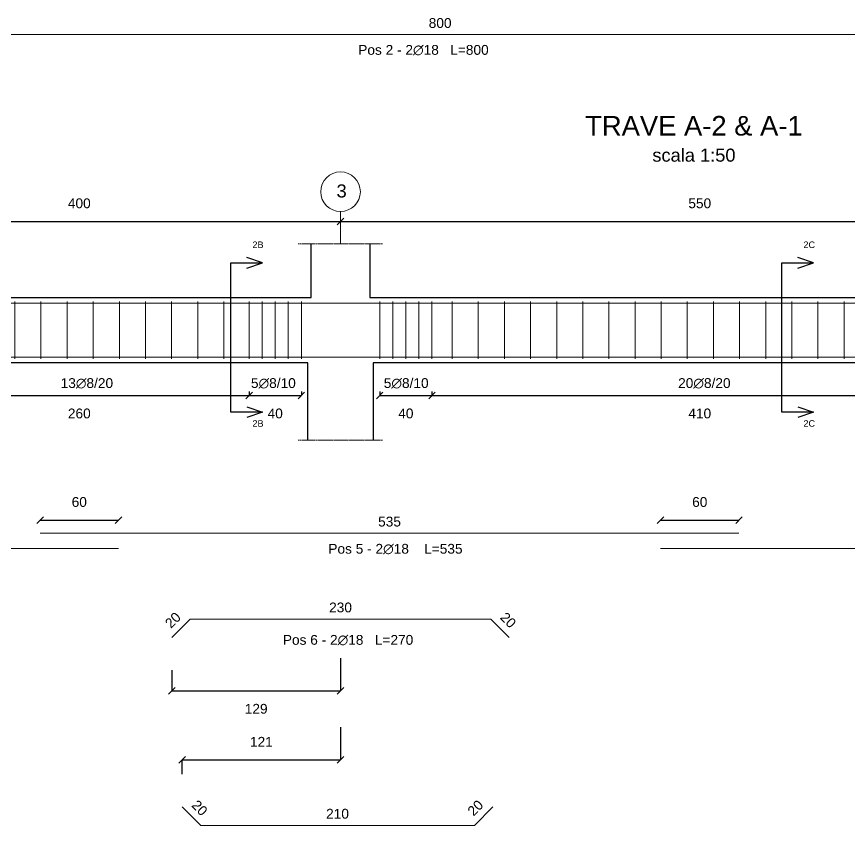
# Model space of a CAD drawing. Header units: millimetres. Extents: x -455371 to 117772, y -78417 to 116564.
# Drawn here: x -297637 to -291262, y -10451 to -4261 of the extents above; entities that cross this region are included whole.
import ezdxf

# ---------------------------------------------------------------- set-up
doc = ezdxf.new("R2010")
doc.units = ezdxf.units.MM
doc.linetypes.add('ACAD_ISO02W100', pattern=[15, 12, -3])
doc.layers.get('0').update_dxf_attribs({"color": 255})
for name, color, linetype, lineweight in [('armature', 5, 'Continuous', 18), ('Cls', 7, 'Continuous', 25), ('fili fissi', 210, 'Continuous', 18), ('quote', 5, 'Continuous', 15), ('Scritte', 7, 'Continuous', 15), ('staffe', 10, 'Continuous', 15), ('tratteggio 1 a 50', 230, 'ACAD_ISO02W100', 15)]:
    doc.layers.add(name, color=color, linetype=linetype, lineweight=lineweight)
doc.styles.get("Standard").update_dxf_attribs({"font": 'arial.ttf'})
doc.dimstyles.new('per distinte 1 a 50', dxfattribs={"dimtxt": 75, "dimasz": 150, "dimexe": 0.18, "dimexo": 250, "dimgap": 50, "dimtad": 1, "dimdec": 0, "dimlfac": 0.1, "dimzin": 0, "dimdsep": 46, "dimtxsty": 'Standard', "dimblk": 'NONE', "dimcen": 0, "dimse1": 1, "dimse2": 1, "dimsd1": 1, "dimsd2": 1, "dimadec": 0, "dimazin": 0, "dimtfac": 1, "dimtdec": 0, "dimtix": 1, "dimtofl": 0, "dimtmove": 0, "dimatfit": 3, "dimldrblk": 'NONE', "dimfxl": 250, "dimfxlon": 1, "dimtolj": 1, "dimtzin": 0, "dimarcsym": 2})
doc.dimstyles.new('scala1 a 50', dxfattribs={"dimtxt": 75, "dimasz": 50, "dimexe": 0.18, "dimexo": 250, "dimgap": 100, "dimtad": 2, "dimdec": 0, "dimlfac": 0.1, "dimzin": 0, "dimdsep": 46, "dimtxsty": 'Standard', "dimblk": 'OBLIQUE', "dimcen": -100, "dimadec": 0, "dimazin": 0, "dimtfac": 1, "dimtdec": 0, "dimtofl": 0, "dimtmove": 0, "dimatfit": 3, "dimfxl": 250, "dimfxlon": 1, "dimtolj": 1, "dimtzin": 0, "dimarcsym": 0})

# ---------------------------------------------------------------- blocks, each defined once
blk = doc.blocks.new('*U320')
at = {"layer": 'staffe'}
blk.add_lwpolyline([(0, -220), (0, 220)], dxfattribs=at)
blk = doc.blocks.new('*U321')
at = {"layer": 'Cls', "color": 0, "linetype": 'ByBlock', "lineweight": -2, "transparency": 16777216}
for p in [(0, 0), (100, 0), (200, 0), (300, 0), (400, 0)]:
    blk.add_blockref('*U320', p, dxfattribs=at)
blk = doc.blocks.new('*U338')
at = {"layer": 'staffe'}
blk.add_lwpolyline([(0, -220), (0, 220)], dxfattribs=at)
blk = doc.blocks.new('*U339')
at = {"layer": 'Cls', "color": 0, "linetype": 'ByBlock', "lineweight": -2, "transparency": 16777216}
for p in [(0, 0), (100, 0), (200, 0), (300, 0), (400, 0)]:
    blk.add_blockref('*U338', p, dxfattribs=at)
blk = doc.blocks.new('*U472')
at = {"layer": 'staffe'}
blk.add_lwpolyline([(0, -220), (0, 220)], dxfattribs=at)
blk = doc.blocks.new('*U473')
at = {"layer": 'Cls', "color": 0, "linetype": 'ByBlock', "lineweight": -2, "transparency": 16777216}
for p in [(0, 0), (200, 0), (400, 0), (600, 0), (800, 0), (1000, 0), (1200, 0), (1400, 0), (1600, 0), (1800, 0), (2000, 0), (2200, 0), (2400, 0), (2600, 0), (2800, 0), (3000, 0), (3200, 0), (3400, 0), (3600, 0), (3800, 0)]:
    blk.add_blockref('*U472', p, dxfattribs=at)
blk = doc.blocks.new('*U478')
at = {"layer": 'staffe'}
blk.add_lwpolyline([(0, -220), (0, 220)], dxfattribs=at)
blk = doc.blocks.new('*U479')
at = {"layer": 'Cls', "color": 0, "linetype": 'ByBlock', "lineweight": -2, "transparency": 16777216}
for p in [(0, 0), (200, 0), (400, 0), (600, 0), (800, 0), (1000, 0), (1200, 0), (1400, 0), (1600, 0), (1800, 0), (2000, 0), (2200, 0)]:
    blk.add_blockref('*U478', p, dxfattribs=at)
blk = doc.blocks.new('_Oblique')
at = {"color": 0, "linetype": 'ByBlock', "lineweight": -2}
blk.add_line((-0.5, -0.5), (0.5, 0.5), dxfattribs=at)
blk = doc.blocks.new('*D560')
at = {"layer": 'Defpoints', "color": 0, "transparency": 16777216}
for p in [(-295857.1, -6880.9), (-295457.1, -6880.9), (-295457.1, -7160.4)]:
    blk.add_point(p, dxfattribs=at)
at = {"layer": 'quote', "color": 0, "lineweight": -2, "transparency": 16777216}
for p, q in [((-295857.1, -7130.9), (-295857.1, -7160.6)), ((-295457.1, -7130.9), (-295457.1, -7160.6)), ((-295857.1, -7160.4), (-295457.1, -7160.4))]:
    blk.add_line(p, q, dxfattribs=at)
at = {"layer": 'quote', "color": 0, "lineweight": -2, "transparency": 16777216, "xscale": 50, "yscale": 50, "zscale": 50, "rotation": 180}
blk.add_blockref('_Oblique', (-295857.1, -7160.4), dxfattribs=at)
at = {"layer": 'quote', "color": 0, "lineweight": -2, "transparency": 16777216, "xscale": 50, "yscale": 50, "zscale": 50}
blk.add_blockref('_Oblique', (-295457.1, -7160.4), dxfattribs=at)
at = {"layer": 'quote', "color": 0, "transparency": 16777216, "insert": (-295657.1, -7298.7), "char_height": 75, "attachment_point": 5}
blk.add_mtext('\\A1;40', dxfattribs=at)
blk = doc.blocks.new('*D626')
at = {"layer": 'Defpoints', "color": 0, "transparency": 16777216}
for p in [(-294857.1, -6880.9), (-294457.1, -6880.9), (-294457.1, -7160.4)]:
    blk.add_point(p, dxfattribs=at)
at = {"layer": 'quote', "color": 0, "lineweight": -2, "transparency": 16777216}
for p, q in [((-294857.1, -7130.9), (-294857.1, -7160.6)), ((-294457.1, -7130.9), (-294457.1, -7160.6)), ((-294857.1, -7160.4), (-294457.1, -7160.4))]:
    blk.add_line(p, q, dxfattribs=at)
at = {"layer": 'quote', "color": 0, "lineweight": -2, "transparency": 16777216, "xscale": 50, "yscale": 50, "zscale": 50, "rotation": 180}
blk.add_blockref('_Oblique', (-294857.1, -7160.4), dxfattribs=at)
at = {"layer": 'quote', "color": 0, "lineweight": -2, "transparency": 16777216, "xscale": 50, "yscale": 50, "zscale": 50}
blk.add_blockref('_Oblique', (-294457.1, -7160.4), dxfattribs=at)
at = {"layer": 'quote', "color": 0, "transparency": 16777216, "insert": (-294657.1, -7298.7), "char_height": 75, "attachment_point": 5}
blk.add_mtext('\\A1;40', dxfattribs=at)
blk = doc.blocks.new('*D637')
at = {"layer": 'Defpoints', "color": 0, "transparency": 16777216}
for p in [(-298457.1, -6880.9), (-295857.1, -6880.9), (-295857.1, -7160.4)]:
    blk.add_point(p, dxfattribs=at)
at = {"layer": 'quote', "color": 0, "lineweight": -2, "transparency": 16777216}
for p, q in [((-298457.1, -7130.9), (-298457.1, -7160.6)), ((-295857.1, -7130.9), (-295857.1, -7160.6)), ((-298457.1, -7160.4), (-295857.1, -7160.4))]:
    blk.add_line(p, q, dxfattribs=at)
at = {"layer": 'quote', "color": 0, "lineweight": -2, "transparency": 16777216, "xscale": 50, "yscale": 50, "zscale": 50, "rotation": 180}
blk.add_blockref('_Oblique', (-298457.1, -7160.4), dxfattribs=at)
at = {"layer": 'quote', "color": 0, "lineweight": -2, "transparency": 16777216, "xscale": 50, "yscale": 50, "zscale": 50}
blk.add_blockref('_Oblique', (-295857.1, -7160.4), dxfattribs=at)
at = {"layer": 'quote', "color": 0, "transparency": 16777216, "insert": (-297157.1, -7298.7), "char_height": 75, "attachment_point": 5}
blk.add_mtext('\\A1;260', dxfattribs=at)
blk = doc.blocks.new('*D638')
at = {"layer": 'Defpoints', "color": 0, "transparency": 16777216}
for p in [(-294457.1, -6880.9), (-290357.1, -6880.9), (-290357.1, -7160.4)]:
    blk.add_point(p, dxfattribs=at)
at = {"layer": 'quote', "color": 0, "lineweight": -2, "transparency": 16777216}
for p, q in [((-294457.1, -7130.9), (-294457.1, -7160.6)), ((-290357.1, -7130.9), (-290357.1, -7160.6)), ((-294457.1, -7160.4), (-290357.1, -7160.4))]:
    blk.add_line(p, q, dxfattribs=at)
at = {"layer": 'quote', "color": 0, "lineweight": -2, "transparency": 16777216, "xscale": 50, "yscale": 50, "zscale": 50, "rotation": 180}
blk.add_blockref('_Oblique', (-294457.1, -7160.4), dxfattribs=at)
at = {"layer": 'quote', "color": 0, "lineweight": -2, "transparency": 16777216, "xscale": 50, "yscale": 50, "zscale": 50}
blk.add_blockref('_Oblique', (-290357.1, -7160.4), dxfattribs=at)
at = {"layer": 'quote', "color": 0, "transparency": 16777216, "insert": (-292407.1, -7298.7), "char_height": 75, "attachment_point": 5}
blk.add_mtext('\\A1;410', dxfattribs=at)
blk = doc.blocks.new('*D1771')
at = {"layer": 'Defpoints', "color": 0, "transparency": 16777216}
for p in [(-298407.1, -4398.8), (-290382.1, -4398.8), (-290382.1, -4398.8)]:
    blk.add_point(p, dxfattribs=at)
at = {"layer": 'quote', "color": 0, "transparency": 16777216, "insert": (-294394.6, -4310.5), "char_height": 75, "attachment_point": 5}
blk.add_mtext('\\A1;800', dxfattribs=at)
blk = doc.blocks.new('_None')
blk = doc.blocks.new('*D1806')
at = {"layer": 'Defpoints', "color": 0, "transparency": 16777216}
for p in [(-296857.1, -8114.6), (-297457.1, -8214.8), (-296857.1, -8214.8)]:
    blk.add_point(p, dxfattribs=at)
at = {"layer": 'quote', "color": 0, "lineweight": -2, "transparency": 16777216}
for p, q in [((-297457.1, -8114.6), (-297457.1, -8114.4)), ((-297457.1, -8114.6), (-296857.1, -8114.6)), ((-296857.1, -8114.6), (-296857.1, -8114.4))]:
    blk.add_line(p, q, dxfattribs=at)
at = {"layer": 'quote', "color": 0, "lineweight": -2, "transparency": 16777216, "xscale": 50, "yscale": 50, "zscale": 50, "rotation": 180}
blk.add_blockref('_Oblique', (-297457.1, -8114.6), dxfattribs=at)
at = {"layer": 'quote', "color": 0, "lineweight": -2, "transparency": 16777216, "xscale": 50, "yscale": 50, "zscale": 50}
blk.add_blockref('_Oblique', (-296857.1, -8114.6), dxfattribs=at)
at = {"layer": 'quote', "color": 0, "transparency": 16777216, "insert": (-297157.1, -7976.3), "char_height": 75, "attachment_point": 5}
blk.add_mtext('\\A1;60', dxfattribs=at)
blk = doc.blocks.new('*D1807')
at = {"layer": 'Defpoints', "color": 0, "transparency": 16777216}
for p in [(-292107.1, -8114.6), (-292707.1, -8214.8), (-292107.1, -8214.8)]:
    blk.add_point(p, dxfattribs=at)
at = {"layer": 'quote', "color": 0, "lineweight": -2, "transparency": 16777216}
for p, q in [((-292707.1, -8114.6), (-292707.1, -8114.4)), ((-292707.1, -8114.6), (-292107.1, -8114.6)), ((-292107.1, -8114.6), (-292107.1, -8114.4))]:
    blk.add_line(p, q, dxfattribs=at)
at = {"layer": 'quote', "color": 0, "lineweight": -2, "transparency": 16777216, "xscale": 50, "yscale": 50, "zscale": 50, "rotation": 180}
blk.add_blockref('_Oblique', (-292707.1, -8114.6), dxfattribs=at)
at = {"layer": 'quote', "color": 0, "lineweight": -2, "transparency": 16777216, "xscale": 50, "yscale": 50, "zscale": 50}
blk.add_blockref('_Oblique', (-292107.1, -8114.6), dxfattribs=at)
at = {"layer": 'quote', "color": 0, "transparency": 16777216, "insert": (-292407.1, -7976.3), "char_height": 75, "attachment_point": 5}
blk.add_mtext('\\A1;60', dxfattribs=at)
blk = doc.blocks.new('*D1809')
at = {"layer": 'Defpoints', "color": 0, "transparency": 16777216}
for p in [(-301482.1, -8330.7), (-296857.1, -8330.7), (-296857.1, -8330.7)]:
    blk.add_point(p, dxfattribs=at)
at = {"layer": 'quote', "color": 0, "transparency": 16777216, "insert": (-299169.6, -8242.4), "char_height": 75, "attachment_point": 5}
blk.add_mtext('\\A1;465', dxfattribs=at)
blk = doc.blocks.new('*D1810')
at = {"layer": 'Defpoints', "color": 0, "transparency": 16777216}
for p in [(-297457.1, -8214.8), (-292107.1, -8214.8), (-292107.1, -8214.8)]:
    blk.add_point(p, dxfattribs=at)
at = {"layer": 'quote', "color": 0, "transparency": 16777216, "insert": (-294782.1, -8126.5), "char_height": 75, "attachment_point": 5}
blk.add_mtext('\\A1;535', dxfattribs=at)
blk = doc.blocks.new('*D1811')
at = {"layer": 'Defpoints', "color": 0, "transparency": 16777216}
for p in [(-292707.1, -8330.7), (-287319.6, -8330.7), (-287319.6, -8330.7)]:
    blk.add_point(p, dxfattribs=at)
at = {"layer": 'quote', "color": 0, "transparency": 16777216, "insert": (-290013.3, -8242.4), "char_height": 75, "attachment_point": 5}
blk.add_mtext('\\A1;540', dxfattribs=at)
blk = doc.blocks.new('*D1815')
at = {"layer": 'Defpoints', "color": 0, "transparency": 16777216}
for p in [(-296369.1, -10309.2), (-296227.7, -10450.6), (-296227.7, -10450.6)]:
    blk.add_point(p, dxfattribs=at)
at = {"layer": 'quote', "color": 0, "transparency": 16777216, "insert": (-296235.9, -10317.5), "char_height": 75, "attachment_point": 5, "rotation": 315}
blk.add_mtext('\\A1;20', dxfattribs=at)
blk = doc.blocks.new('*D1816')
at = {"layer": 'Defpoints', "color": 0, "transparency": 16777216}
for p in [(-296227.7, -10450.6), (-294132.7, -10450.6), (-294132.7, -10450.6)]:
    blk.add_point(p, dxfattribs=at)
at = {"layer": 'quote', "color": 0, "transparency": 16777216, "insert": (-295180.2, -10362.3), "char_height": 75, "attachment_point": 5}
blk.add_mtext('\\A1;210', dxfattribs=at)
blk = doc.blocks.new('*D1817')
at = {"layer": 'Defpoints', "color": 0, "transparency": 16777216}
for p in [(-293991.2, -10309.2), (-294132.7, -10450.6), (-294132.7, -10450.6)]:
    blk.add_point(p, dxfattribs=at)
at = {"layer": 'quote', "color": 0, "transparency": 16777216, "insert": (-294124.4, -10317.5), "char_height": 75, "attachment_point": 5, "rotation": 45}
blk.add_mtext('\\A1;20', dxfattribs=at)
blk = doc.blocks.new('*D1840')
at = {"layer": 'Defpoints', "color": 0, "transparency": 16777216}
for p in [(-296307.1, -8871.8), (-296448.5, -9013.3), (-296448.5, -9013.3)]:
    blk.add_point(p, dxfattribs=at)
at = {"layer": 'quote', "color": 0, "transparency": 16777216, "insert": (-296440.2, -8880.1), "char_height": 75, "attachment_point": 5, "rotation": 45}
blk.add_mtext('\\A1;20', dxfattribs=at)
blk = doc.blocks.new('*D1841')
at = {"layer": 'Defpoints', "color": 0, "transparency": 16777216}
for p in [(-294007.1, -8871.8), (-293865.7, -9013.3), (-293865.7, -9013.3)]:
    blk.add_point(p, dxfattribs=at)
at = {"layer": 'quote', "color": 0, "transparency": 16777216, "insert": (-293873.9, -8880.1), "char_height": 75, "attachment_point": 5, "rotation": 315}
blk.add_mtext('\\A1;20', dxfattribs=at)
blk = doc.blocks.new('*D1842')
at = {"layer": 'Defpoints', "color": 0, "transparency": 16777216}
for p in [(-296307.1, -8871.8), (-294007.1, -8871.8), (-294007.1, -8871.8)]:
    blk.add_point(p, dxfattribs=at)
at = {"layer": 'quote', "color": 0, "transparency": 16777216, "insert": (-295157.1, -8783.5), "char_height": 75, "attachment_point": 5}
blk.add_mtext('\\A1;230', dxfattribs=at)
blk = doc.blocks.new('*D3424')
at = {"layer": 'Defpoints', "color": 0, "transparency": 16777216}
for p in [(-295157.1, -7217.9), (-296448.5, -9013.3), (-295157.1, -9420.9)]:
    blk.add_point(p, dxfattribs=at)
at = {"layer": 'quote', "color": 0, "lineweight": -2, "transparency": 16777216}
for p, q in [((-295157.1, -9170.9), (-295157.1, -9421)), ((-296448.5, -9263.3), (-296448.5, -9421)), ((-296448.5, -9420.9), (-295157.1, -9420.9))]:
    blk.add_line(p, q, dxfattribs=at)
at = {"layer": 'quote', "color": 0, "lineweight": -2, "transparency": 16777216, "xscale": 50, "yscale": 50, "zscale": 50, "rotation": 180}
blk.add_blockref('_Oblique', (-296448.5, -9420.9), dxfattribs=at)
at = {"layer": 'quote', "color": 0, "lineweight": -2, "transparency": 16777216, "xscale": 50, "yscale": 50, "zscale": 50}
blk.add_blockref('_Oblique', (-295157.1, -9420.9), dxfattribs=at)
at = {"layer": 'quote', "color": 0, "transparency": 16777216, "insert": (-295802.8, -9559.1), "char_height": 75, "attachment_point": 5}
blk.add_mtext('\\A1;129', dxfattribs=at)
blk = doc.blocks.new('*D3427')
at = {"layer": 'Defpoints', "color": 0, "transparency": 16777216}
for p in [(-295157.1, -7503), (-295157.1, -9948.8), (-296369.1, -10309.2)]:
    blk.add_point(p, dxfattribs=at)
at = {"layer": 'quote', "color": 0, "lineweight": -2, "transparency": 16777216}
for p, q in [((-295157.1, -9698.8), (-295157.1, -9949)), ((-296369.1, -10059.2), (-296369.1, -9948.7)), ((-296369.1, -9948.8), (-295157.1, -9948.8))]:
    blk.add_line(p, q, dxfattribs=at)
at = {"layer": 'quote', "color": 0, "lineweight": -2, "transparency": 16777216, "xscale": 50, "yscale": 50, "zscale": 50, "rotation": 180}
blk.add_blockref('_Oblique', (-296369.1, -9948.8), dxfattribs=at)
at = {"layer": 'quote', "color": 0, "lineweight": -2, "transparency": 16777216, "xscale": 50, "yscale": 50, "zscale": 50}
blk.add_blockref('_Oblique', (-295157.1, -9948.8), dxfattribs=at)
at = {"layer": 'quote', "color": 0, "transparency": 16777216, "insert": (-295763.1, -9811.2), "char_height": 75, "attachment_point": 5}
blk.add_mtext('\\A1;121', dxfattribs=at)
blk = doc.blocks.new('*D3471')
at = {"layer": 'Defpoints', "color": 0, "transparency": 16777216}
for p in [(-295157.1, -5828.6), (-299157.1, -5999.5), (-295157.1, -5999.5)]:
    blk.add_point(p, dxfattribs=at)
at = {"layer": 'quote', "color": 0, "lineweight": -2, "transparency": 16777216}
for p, q in [((-299157.1, -5828.6), (-299157.1, -5828.4)), ((-299157.1, -5828.6), (-295157.1, -5828.6)), ((-295157.1, -5828.6), (-295157.1, -5828.4))]:
    blk.add_line(p, q, dxfattribs=at)
at = {"layer": 'quote', "color": 0, "lineweight": -2, "transparency": 16777216, "xscale": 50, "yscale": 50, "zscale": 50, "rotation": 180}
blk.add_blockref('_Oblique', (-299157.1, -5828.6), dxfattribs=at)
at = {"layer": 'quote', "color": 0, "lineweight": -2, "transparency": 16777216, "xscale": 50, "yscale": 50, "zscale": 50}
blk.add_blockref('_Oblique', (-295157.1, -5828.6), dxfattribs=at)
at = {"layer": 'quote', "color": 0, "transparency": 16777216, "insert": (-297157.1, -5690.3), "char_height": 75, "attachment_point": 5}
blk.add_mtext('\\A1;400', dxfattribs=at)
blk = doc.blocks.new('*D3472')
at = {"layer": 'Defpoints', "color": 0, "transparency": 16777216}
for p in [(-289657.1, -5828.6), (-295157.1, -5999.5), (-289657.1, -5999.5)]:
    blk.add_point(p, dxfattribs=at)
at = {"layer": 'quote', "color": 0, "lineweight": -2, "transparency": 16777216}
for p, q in [((-295157.1, -5828.6), (-295157.1, -5828.4)), ((-295157.1, -5828.6), (-289657.1, -5828.6)), ((-289657.1, -5828.6), (-289657.1, -5828.4))]:
    blk.add_line(p, q, dxfattribs=at)
at = {"layer": 'quote', "color": 0, "lineweight": -2, "transparency": 16777216, "xscale": 50, "yscale": 50, "zscale": 50, "rotation": 180}
blk.add_blockref('_Oblique', (-295157.1, -5828.6), dxfattribs=at)
at = {"layer": 'quote', "color": 0, "lineweight": -2, "transparency": 16777216, "xscale": 50, "yscale": 50, "zscale": 50}
blk.add_blockref('_Oblique', (-289657.1, -5828.6), dxfattribs=at)
at = {"layer": 'quote', "color": 0, "transparency": 16777216, "insert": (-292407.1, -5690.3), "char_height": 75, "attachment_point": 5}
blk.add_mtext('\\A1;550', dxfattribs=at)

msp = doc.modelspace()

# ---------------------------------------------------------------- linework, layer by layer
at = {"layer": 'armature'}
for points in [[(-290382.1, -4398.8), (-298407.1, -4398.8)], [(-297457.1, -8214.8), (-297157.1, -8214.8), (-292407.1, -8214.8), (-292107.1, -8214.8)], [(-296857.1, -8330.7), (-297157.1, -8330.7), (-301482.1, -8330.7)], [(-292707.1, -8330.7), (-292407.1, -8330.7), (-287619.6, -8330.7), (-287319.6, -8330.7)], [(-293865.7, -9013.3), (-294007.1, -8871.8), (-294007.1, -8871.8), (-296307.1, -8871.8), (-296448.5, -9013.3)], [(-296227.7, -10450.6), (-296369.1, -10309.2)], [(-294132.7, -10450.6), (-293991.2, -10309.2)], [(-294132.7, -10450.6), (-296227.7, -10450.6)]]:
    msp.add_lwpolyline(points, dxfattribs=at)
msp.add_lwpolyline([(-303377.1, -6454.9), (-285412.1, -6454.9), (-285412.1, -6866.9), (-303377.1, -6866.9)], close=True, dxfattribs=at)
at = {"layer": 'Cls'}
for p, q in [((-295755.7, -6146.2), (-295875.3, -6105.8)), ((-291537.6, -6146.2), (-291657.2, -6105.8)), ((-295875.3, -6186.6), (-295755.7, -6146.2)), ((-291657.2, -6186.6), (-291537.6, -6146.2)), ((-295875.3, -7248.6), (-295755.7, -7289)), ((-291657.2, -7248.6), (-291537.6, -7289)), ((-295755.7, -7289), (-295875.3, -7329.4)), ((-291537.6, -7289), (-291657.2, -7329.4))]:
    msp.add_line(p, q, dxfattribs=at)
for points in [[(-298932.1, -5999.5), (-298932.1, -6410.9), (-295382.1, -6410.9), (-295382.1, -5999.5)], [(-294932.1, -5999.5), (-294932.1, -6410.9), (-289882.1, -6410.9), (-289882.1, -5999.5)], [(-295755.7, -7289), (-295997.5, -7289), (-295997.5, -6146.2), (-295997.5, -6146.2), (-295755.7, -6146.2)], [(-291537.6, -7289), (-291779.4, -7289), (-291779.4, -6146.2), (-291779.4, -6146.2), (-291537.6, -6146.2)], [(-295407.1, -7503), (-295407.1, -6910.9), (-298907.1, -6910.9), (-298907.1, -7503)], [(-289907.1, -7503), (-289907.1, -6910.9), (-294907.1, -6910.9), (-294907.1, -7503)]]:
    msp.add_lwpolyline(points, dxfattribs=at)
at = {"layer": 'fili fissi'}
msp.add_lwpolyline([(-295157.1, -5999.5), (-295157.1, -5752.7)], dxfattribs=at)
msp.add_circle((-295157.1, -5601.1), 151.6, dxfattribs=at)
at = {"layer": 'tratteggio 1 a 50'}
for points in [[(-295482.1, -5999.5), (-294832.1, -5999.5)], [(-295482.1, -7503), (-294832.1, -7503)]]:
    msp.add_lwpolyline(points, dxfattribs=at)

# ---------------------------------------------------------------- block references
at = {"layer": 'Cls'}
for name, p in [('*U479', (-298250.2, -6660.9)), ('*U339', (-294857.1, -6660.9)), ('*U473', (-294302.5, -6660.9))]:
    msp.add_blockref(name, p, dxfattribs=at)
at = {"layer": 'Cls', "xscale": -1}
msp.add_blockref('*U321', (-295457.1, -6660.9), dxfattribs=at)

# ---------------------------------------------------------------- texts
at = {"layer": 'Scritte'}
for s, width, insert, char_height, attachment_point in [('Pos 2 - 2∅18   L=800', 1084.771, (-295021.6, -4478), 75, 1), ('\\pxqc;{\\H0.6x;TRAVE A-2 & A-1\\P\\H0.66667x;scala 1:50}', 1929.581, (-293416.6, -5021.2), 250, 1), ('3', 65.34, (-295187.6, -5545.2), 100, 1), ('2B', 371.945, (-295831.8, -5982.1), 50, 1), ('2C', 371.945, (-291613.7, -5982.1), 50, 1), ('13∅8/20', 371.945, (-297299.9, -7028.2), 75, 1), ('5∅8/10 ', 371.945, (-295843, -7028.2), 75, 1), ('5∅8/10', 371.945, (-294826.1, -7028.2), 75, 1), ('20∅8/20', 371.945, (-292572.8, -7028.2), 75, 1), ('2B', 371.945, (-295831.8, -7350), 50, 1), ('2C', 371.945, (-291613.7, -7350), 50, 1), ('Pos 5 - 2∅18    L=535', 1084.771, (-295250.5, -8296.5), 75, 1), ('Pos 6 - 2∅18   L=270', 1084.771, (-295598.7, -9073.5), 75, 7)]:
    msp.add_mtext_dynamic_manual_height_columns(s, width=width, gutter_width=12.5, heights=[0], dxfattribs=dict(at, insert=insert, char_height=char_height, attachment_point=attachment_point))

# ---------------------------------------------------------------- dimensions: what is measured, and where the dimension line sits
at = {"layer": 'quote'}
for base, p1, p2, text, picture, middle in [((-290382.1, -4398.8), (-298407.1, -4398.8), (-290382.1, -4398.8), '800', '*D1771', (-294394.6, -4310.5)), ((-296857.1, -8330.7), (-301482.1, -8330.7), (-296857.1, -8330.7), '465', '*D1809', (-299169.6, -8242.4)), ((-287319.6, -8330.7), (-292707.1, -8330.7), (-287319.6, -8330.7), '540', '*D1811', (-290013.3, -8242.4))]:
    dim = msp.add_linear_dim(base=base, p1=p1, p2=p2, text=text, dimstyle='per distinte 1 a 50', dxfattribs=at)
    dim.commit()
    dim.dimension.update_dxf_attribs({"geometry": picture, "text_midpoint": middle})
for base, p1, p2, picture, middle in [((-295157.1, -5828.6), (-299157.1, -5999.5), (-295157.1, -5999.5), '*D3471', (-297157.1, -5690.3)), ((-289657.1, -5828.6), (-295157.1, -5999.5), (-289657.1, -5999.5), '*D3472', (-292407.1, -5690.3))]:
    dim = msp.add_linear_dim(base=base, p1=p1, p2=p2, dimstyle='scala1 a 50', override={"dimtmove": 1}, dxfattribs=at)
    dim.commit()
    dim.dimension.update_dxf_attribs({"geometry": picture, "text_midpoint": middle})
for base, p1, p2, dimstyle, picture, middle in [((-295857.1, -7160.4), (-298457.1, -6880.9), (-295857.1, -6880.9), 'scala1 a 50', '*D637', (-297157.1, -7298.7)), ((-295457.1, -7160.4), (-295857.1, -6880.9), (-295457.1, -6880.9), 'scala1 a 50', '*D560', (-295657.1, -7298.7)), ((-294457.1, -7160.4), (-294857.1, -6880.9), (-294457.1, -6880.9), 'scala1 a 50', '*D626', (-294657.1, -7298.7)), ((-290357.1, -7160.4), (-294457.1, -6880.9), (-290357.1, -6880.9), 'scala1 a 50', '*D638', (-292407.1, -7298.7)), ((-295157.1, -9420.9), (-296448.5, -9013.3), (-295157.1, -7217.9), 'scala1 a 50', '*D3424', (-295802.8, -9559.1)), ((-295157.1, -9948.8), (-296369.1, -10309.2), (-295157.1, -7503), 'scala1 a 50', '*D3427', (-295763.1, -9811.2)), ((-296857.1, -8114.6), (-297457.1, -8214.8), (-296857.1, -8214.8), 'scala1 a 50', '*D1806', (-297157.1, -7976.3)), ((-292107.1, -8114.6), (-292707.1, -8214.8), (-292107.1, -8214.8), 'scala1 a 50', '*D1807', (-292407.1, -7976.3)), ((-292107.1, -8214.8), (-297457.1, -8214.8), (-292107.1, -8214.8), 'per distinte 1 a 50', '*D1810', (-294782.1, -8126.5)), ((-294007.1, -8871.8), (-296307.1, -8871.8), (-294007.1, -8871.8), 'per distinte 1 a 50', '*D1842', (-295157.1, -8783.5)), ((-294132.6554297, -10450.6197128), (-296227.6554297, -10450.6197128), (-294132.6554297, -10450.6197128), 'per distinte 1 a 50', '*D1816', (-295180.1554297, -10362.3267387))]:
    dim = msp.add_linear_dim(base=base, p1=p1, p2=p2, dimstyle=dimstyle, dxfattribs=at)
    dim.commit()
    dim.dimension.update_dxf_attribs({"geometry": picture, "text_midpoint": middle})
for p1, p2, picture, middle in [((-296307.1, -8871.8), (-296448.5, -9013.3), '*D1840', (-296440.2, -8880.1)), ((-294007.1, -8871.8), (-293865.7, -9013.3), '*D1841', (-293873.9, -8880.1)), ((-296369.1, -10309.2), (-296227.7, -10450.6), '*D1815', (-296235.9, -10317.5)), ((-293991.2, -10309.2), (-294132.7, -10450.6), '*D1817', (-294124.4, -10317.5))]:
    dim = msp.add_aligned_dim(p1=p1, p2=p2, distance=0, dimstyle='per distinte 1 a 50', dxfattribs=at)
    dim.commit()
    dim.dimension.update_dxf_attribs({"geometry": picture, "text_midpoint": middle})

doc.saveas('drawing.dxf')
